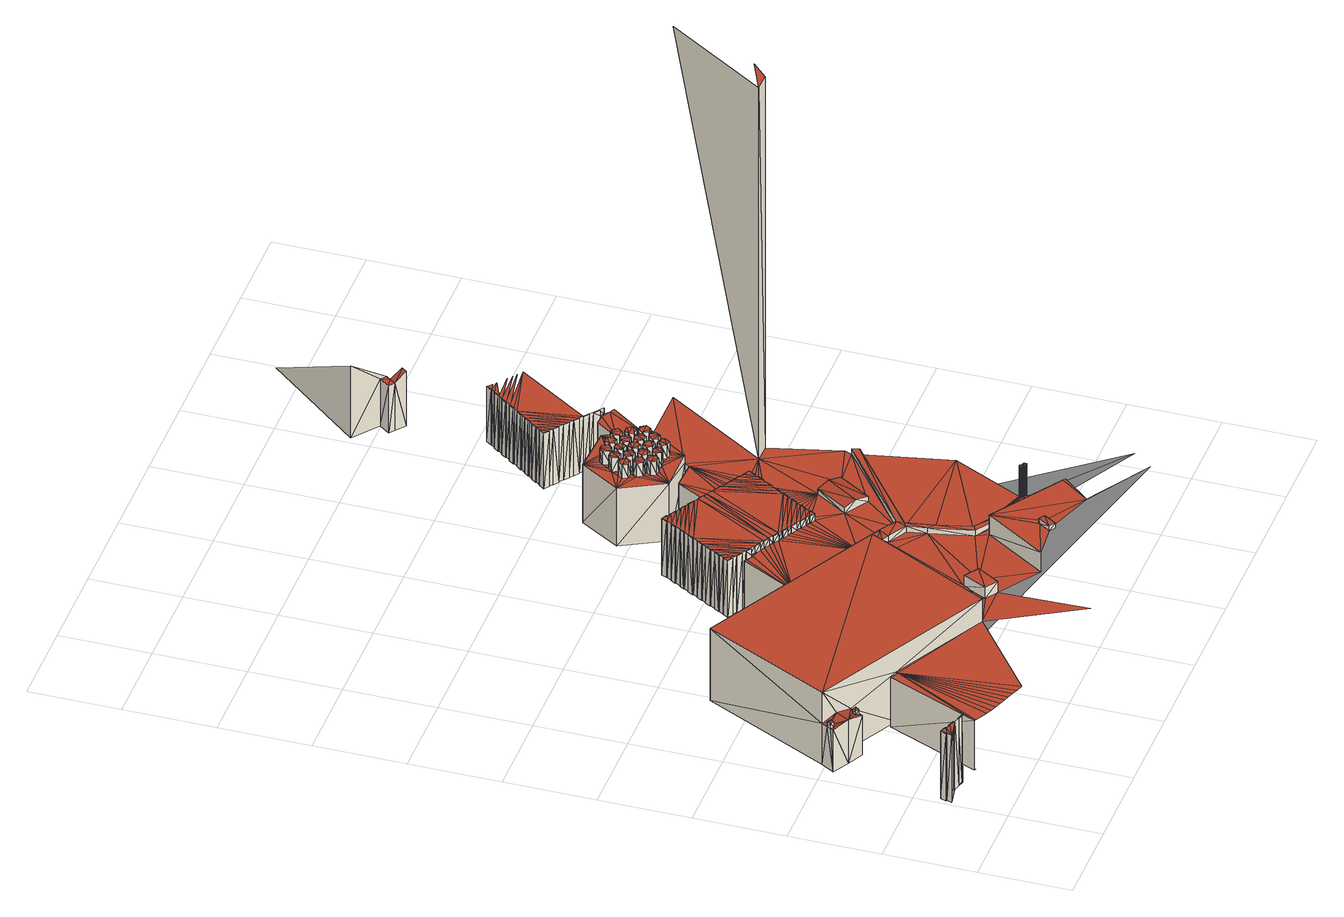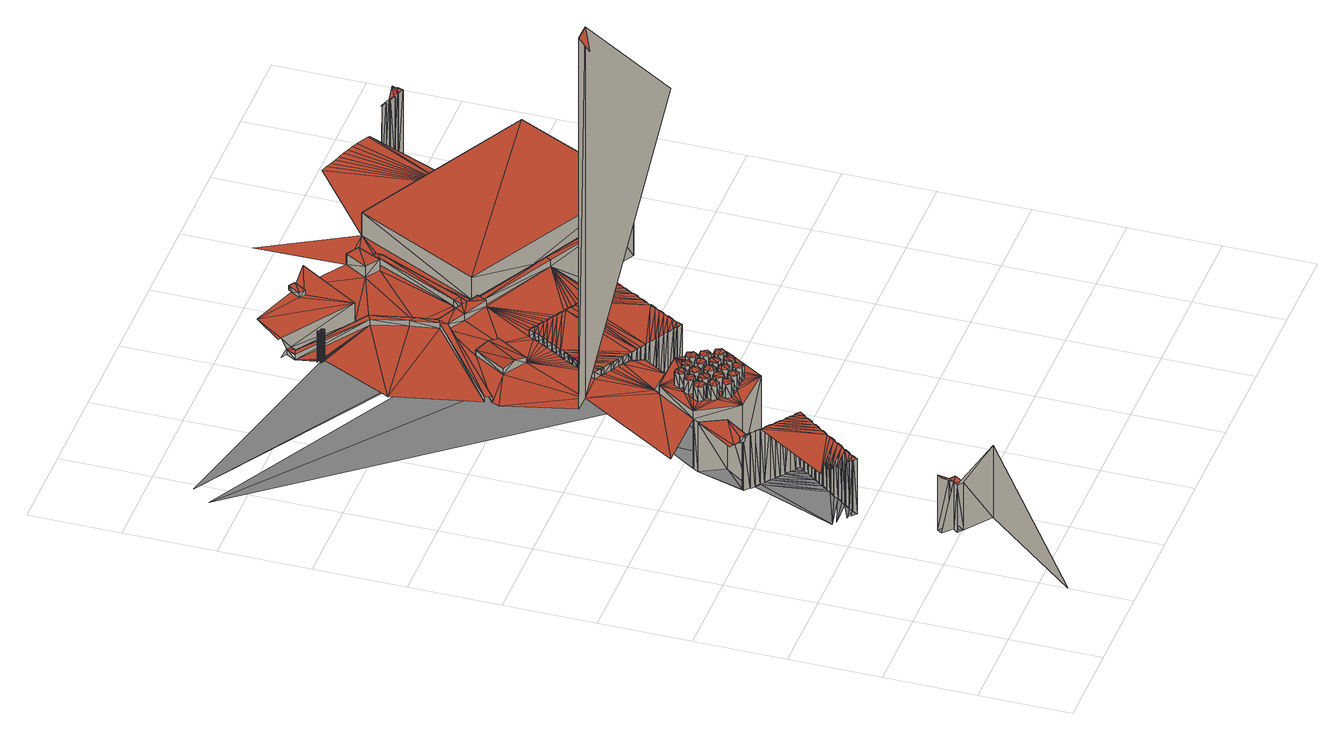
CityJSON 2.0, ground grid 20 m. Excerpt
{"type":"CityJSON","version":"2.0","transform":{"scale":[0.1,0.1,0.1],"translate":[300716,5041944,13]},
"CityObjects":{
"building1":{"type":"Building","geometry":[{"type":"MultiSurface","lod":"2","boundaries":[[[0,1,2]],[[3,0,2]],[[3,4,5]],[[3,5,0]],[[6,5,4]],[[6,0,5]],[[7,4,3]],[[8,1,0]],[[9,3,2]],[[7,6,4]],[[8,0,6]],[[9,7,3]],[[10,6,7]],[[11,1,8]],[[12,9,2]],[[10,8,6]],[[13,7,9]],[[13,10,7]],[[13,9,8]],[[13,8,10]],[[14,12,2]],[[15,1,11]],[[11,8,9]],[[12,11,9]],[[16,11,12]],[[16,17,11]],[[14,16,12]],[[15,11,17]],[[18,17,16]],[[19,15,17]],[[18,16,14]],[[18,19,17]],[[19,14,15]],[[18,14,19]],[[20,15,14]],[[21,20,14]],[[22,20,21]],[[23,22,21]],[[24,20,22]],[[25,23,21]],[[26,22,23]],[[27,23,25]],[[26,24,22]],[[27,26,23]],[[27,24,26]],[[28,29,30]],[[31,28,30]],[[32,29,28]],[[31,33,28]],[[32,28,33]],[[34,33,31]],[[35,30,29]],[[36,32,33]],[[37,33,34]],[[38,29,32]],[[37,36,33]],[[39,34,31]],[[40,31,30]],[[41,32,36]],[[37,34,39]],[[37,41,36]],[[35,29,38]],[[37,39,41]],[[40,39,31]],[[40,30,35]],[[42,38,32]],[[40,41,39]],[[43,32,41]],[[43,42,32]],[[43,41,40]],[[43,44,42]],[[45,40,35]],[[46,35,38]],[[45,47,40]],[[45,35,48]],[[49,40,47]],[[50,44,43]],[[50,43,40]],[[46,48,35]],[[50,40,49]],[[51,52,47]],[[53,47,45]],[[49,47,52]],[[54,55,56]],[[51,47,53]],[[57,49,52]],[[58,52,51]],[[59,53,45]],[[58,57,52]],[[59,51,53]],[[60,61,55]],[[62,56,63]],[[58,49,57]],[[50,45,48]],[[58,51,59]],[[58,59,49]],[[50,59,45]],[[50,49,59]],[[62,63,64]],[[50,48,46]],[[62,64,65]],[[62,65,66]],[[67,44,50]],[[68,42,44]],[[69,38,42]],[[62,66,70]],[[71,54,56]],[[62,70,72]],[[60,55,54]],[[62,71,56]],[[73,50,46]],[[62,72,74]],[[75,62,74]],[[76,62,75]],[[77,46,38]],[[78,62,76]],[[67,50,73]],[[60,54,71]],[[62,60,71]],[[68,69,42]],[[73,60,62]],[[67,73,62]],[[79,44,67]],[[77,38,69]],[[80,73,46]],[[81,62,78]],[[80,46,77]],[[81,67,62]],[[82,69,68]],[[82,77,69]],[[83,68,44]],[[84,82,68]],[[79,67,81]],[[85,77,82]],[[86,80,77]],[[87,82,84]],[[88,85,82]],[[87,88,82]],[[86,77,85]],[[89,73,80]],[[87,84,80]],[[87,80,86]],[[83,44,79]],[[90,85,88]],[[91,86,85]],[[90,88,87]],[[90,91,85]],[[92,87,86]],[[92,86,91]],[[93,90,87]],[[93,87,92]],[[94,84,68]],[[95,91,90]],[[95,92,91]],[[96,90,93]],[[96,95,90]],[[94,80,84]],[[97,93,92]],[[98,92,95]],[[99,96,93]],[[100,95,96]],[[94,89,80]],[[101,102,81]],[[103,104,81]],[[99,93,97]],[[97,92,98]],[[105,81,104]],[[102,103,81]],[[106,98,95]],[[107,96,99]],[[107,100,96]],[[100,106,95]],[[83,94,68]],[[108,79,81]],[[109,110,104]],[[105,104,110]],[[103,109,104]],[[111,110,109]],[[112,113,114]],[[111,115,110]],[[116,113,112]],[[117,112,114]],[[118,113,116]],[[115,105,110]],[[98,114,113]],[[118,116,112]],[[118,112,117]],[[98,117,114]],[[97,113,118]],[[119,120,103]],[[97,98,113]],[[121,118,117]],[[122,111,109]],[[123,117,98]],[[121,97,118]],[[124,115,111]],[[125,103,120]],[[119,103,102]],[[121,117,123]],[[123,89,94]],[[124,111,122]],[[125,109,103]],[[123,98,106]],[[121,123,94]],[[125,122,109]],[[108,81,105]],[[126,125,120]],[[127,120,119]],[[127,126,120]],[[127,119,102]],[[128,125,126]],[[127,102,128]],[[129,106,100]],[[130,99,97]],[[131,105,115]],[[127,128,126]],[[132,123,106]],[[133,121,94]],[[130,97,121]],[[134,128,102]],[[135,107,99]],[[136,115,124]],[[135,100,107]],[[137,124,122]],[[83,79,108]],[[137,122,125]],[[138,129,100]],[[139,106,129]],[[140,138,100]],[[141,140,100]],[[132,106,139]],[[83,108,94]],[[142,143,144]],[[145,144,143]],[[133,94,108]],[[146,108,105]],[[142,144,147]],[[148,147,144]],[[149,143,142]],[[150,145,143]],[[148,144,151]],[[149,152,143]],[[151,144,145]],[[152,150,143]],[[153,99,130]],[[131,146,105]],[[130,121,133]],[[154,141,100]],[[149,142,147]],[[149,147,148]],[[135,99,153]],[[151,145,150]],[[152,151,150]],[[136,131,115]],[[155,149,148]],[[155,152,149]],[[156,148,151]],[[157,125,128]],[[156,151,152]],[[155,148,158]],[[158,148,156]],[[155,159,152]],[[135,160,100]],[[158,161,162]],[[155,158,162]],[[159,156,152]],[[163,100,160]],[[136,124,137]],[[164,154,100]],[[159,165,166]],[[167,162,161]],[[159,166,156]],[[168,161,158]],[[169,155,162]],[[168,158,156]],[[169,159,155]],[[170,166,165]],[[167,161,171]],[[172,156,166]],[[173,165,159]],[[168,171,161]],[[169,162,167]],[[174,164,100]],[[170,175,166]],[[168,156,172]],[[169,173,159]],[[172,166,175]],[[173,170,165]],[[176,129,138]],[[169,167,171]],[[169,171,168]],[[176,139,129]],[[177,138,140]],[[177,176,138]],[[177,140,139]],[[177,139,176]],[[163,178,100]],[[172,175,170]],[[173,172,170]],[[179,169,168]],[[180,174,100]],[[181,128,134]],[[132,139,140]],[[169,182,173]],[[168,172,183]],[[179,168,184]],[[183,172,173]],[[185,73,89]],[[184,168,183]],[[179,182,169]],[[184,186,187]],[[179,184,187]],[[178,180,100]],[[141,132,140]],[[182,183,173]],[[188,187,186]],[[189,186,184]],[[190,179,187]],[[182,191,192]],[[182,192,183]],[[193,182,179]],[[188,186,189]],[[190,187,188]],[[184,183,194]],[[181,134,195]],[[196,192,191]],[[193,179,190]],[[189,132,141]],[[196,183,192]],[[197,191,182]],[[188,189,141]],[[189,184,194]],[[193,190,188]],[[193,198,182]],[[197,196,191]],[[193,188,199]],[[200,188,141]],[[157,137,125]],[[194,183,196]],[[198,197,182]],[[200,199,188]],[[201,193,199]],[[194,196,197]],[[198,194,197]],[[202,199,200]],[[201,199,202]],[[189,194,203]],[[153,133,204]],[[193,205,198]],[[154,200,141]],[[202,200,206]],[[201,205,193]],[[153,130,133]],[[203,194,198]],[[201,202,206]],[[207,133,108]],[[208,206,200]],[[205,203,198]],[[208,201,206]],[[207,204,133]],[[209,195,210]],[[189,203,211]],[[207,108,146]],[[205,212,213]],[[205,213,203]],[[214,153,204]],[[215,205,201]],[[208,200,154]],[[215,201,208]],[[216,213,212]],[[214,146,131]],[[211,203,213]],[[217,212,205]],[[218,208,154]],[[214,135,153]],[[215,208,218]],[[215,217,205]],[[219,160,135]],[[214,204,207]],[[220,216,212]],[[211,213,216]],[[217,220,212]],[[164,218,154]],[[219,163,160]],[[221,215,218]],[[214,207,146]],[[214,219,135]],[[222,131,136]],[[223,218,164]],[[211,216,220]],[[217,211,220]],[[221,218,223]],[[222,214,131]],[[215,224,217]],[[223,164,225]],[[226,136,137]],[[221,223,225]],[[221,224,215]],[[227,211,217]],[[181,228,128]],[[228,157,128]],[[229,225,164]],[[229,221,225]],[[209,230,195]],[[224,227,217]],[[222,136,226]],[[229,164,174]],[[224,231,232]],[[233,221,229]],[[224,232,227]],[[234,235,210]],[[233,229,174]],[[236,232,231]],[[233,174,237]],[[238,226,137]],[[239,231,224]],[[240,227,232]],[[234,210,241]],[[209,210,235]],[[242,237,174]],[[243,163,219]],[[242,233,237]],[[236,244,232]],[[230,181,195]],[[240,232,244]],[[239,236,231]],[[243,219,214]],[[242,174,180]],[[238,222,226]],[[245,233,242]],[[246,234,241]],[[240,244,236]],[[242,180,247]],[[239,240,236]],[[245,242,247]],[[243,214,222]],[[248,235,234]],[[163,249,178]],[[250,222,238]],[[251,247,180]],[[252,209,235]],[[253,240,239]],[[254,245,247]],[[251,180,178]],[[254,247,251]],[[255,253,239]],[[248,252,235]],[[248,234,246]],[[256,249,163]],[[157,238,137]],[[253,257,258]],[[243,222,250]],[[255,257,253]],[[254,251,178]],[[254,178,259]],[[243,260,163]],[[252,261,209]],[[262,258,257]],[[249,259,178]],[[263,257,255]],[[264,253,258]],[[265,256,163]],[[266,254,259]],[[262,267,258]],[[264,258,267]],[[263,262,257]],[[268,259,249]],[[269,261,252]],[[248,246,269]],[[266,259,268]],[[268,249,270]],[[266,268,270]],[[264,267,262]],[[263,264,262]],[[271,265,163]],[[248,269,252]],[[272,250,238]],[[261,230,209]],[[273,270,249]],[[274,189,211]],[[275,132,189]],[[276,266,270]],[[277,264,263]],[[273,249,256]],[[276,270,273]],[[269,230,261]],[[278,271,163]],[[279,277,263]],[[276,273,256]],[[276,256,280]],[[279,281,282]],[[279,282,277]],[[283,280,256]],[[157,284,238]],[[285,276,280]],[[286,278,163]],[[287,282,281]],[[288,243,250]],[[283,256,265]],[[272,238,284]],[[289,277,282]],[[290,281,279]],[[274,211,227]],[[285,280,283]],[[291,224,221]],[[292,293,228]],[[291,221,233]],[[285,265,294]],[[295,287,281]],[[285,283,265]],[[289,282,287]],[[290,295,281]],[[296,227,240]],[[297,239,224]],[[228,293,157]],[[298,286,163]],[[288,250,272]],[[271,294,265]],[[299,163,260]],[[289,287,295]],[[185,89,123]],[[290,289,295]],[[300,285,294]],[[288,260,243]],[[301,240,253]],[[302,255,239]],[[292,303,293]],[[293,272,157]],[[304,294,271]],[[305,269,246]],[[300,294,304]],[[306,289,290]],[[157,272,284]],[[307,303,292]],[[308,298,163]],[[309,253,264]],[[310,263,255]],[[300,304,271]],[[311,306,290]],[[300,271,312]],[[313,233,245]],[[314,272,293]],[[315,264,277]],[[316,279,263]],[[307,317,318]],[[319,312,271]],[[311,320,321]],[[311,321,306]],[[322,300,312]],[[303,314,293]],[[307,318,303]],[[288,323,260]],[[319,271,278]],[[324,277,289]],[[325,290,279]],[[322,312,319]],[[326,321,320]],[[326,306,321]],[[327,320,311]],[[313,245,254]],[[303,318,328]],[[319,278,329]],[[322,319,329]],[[305,230,269]],[[330,289,306]],[[331,311,290]],[[314,288,272]],[[327,326,320]],[[303,328,314]],[[299,308,163]],[[332,329,278]],[[332,322,329]],[[333,306,326]],[[334,327,311]],[[335,254,266]],[[332,278,286]],[[336,322,332]],[[337,326,327]],[[338,266,276]],[[330,306,333]],[[331,334,311]],[[336,332,286]],[[336,286,339]],[[340,327,334]],[[337,333,326]],[[341,276,285]],[[340,337,327]],[[299,260,323]],[[325,331,290]],[[324,289,330]],[[342,339,286]],[[343,336,339]],[[344,285,300]],[[340,334,333]],[[340,333,337]],[[342,286,298]],[[315,277,324]],[[316,325,279]],[[330,333,334]],[[343,339,342]],[[345,300,322]],[[342,298,346]],[[310,316,263]],[[309,264,315]],[[343,342,346]],[[331,330,334]],[[347,322,336]],[[301,253,309]],[[302,310,255]],[[348,189,274]],[[349,330,331]],[[350,349,331]],[[351,346,298]],[[351,343,346]],[[352,292,228]],[[353,181,230]],[[354,336,343]],[[297,302,239]],[[296,240,301]],[[355,228,181]],[[324,330,349]],[[325,350,331]],[[351,298,308]],[[356,349,350]],[[274,227,296]],[[291,297,224]],[[352,307,292]],[[357,189,348]],[[356,324,349]],[[358,350,325]],[[354,343,351]],[[358,356,350]],[[356,325,324]],[[358,325,356]],[[359,351,308]],[[347,336,354]],[[360,189,357]],[[361,291,233]],[[315,324,325]],[[345,322,347]],[[359,354,351]],[[359,308,362]],[[275,189,360]],[[363,317,307]],[[316,315,325]],[[362,364,354]],[[359,362,354]],[[344,300,345]],[[313,361,233]],[[365,315,316]],[[299,362,308]],[[366,365,316]],[[347,354,364]],[[367,364,362]],[[341,285,344]],[[368,123,132]],[[369,315,365]],[[370,366,316]],[[369,365,366]],[[347,364,371]],[[367,371,364]],[[338,276,341]],[[369,309,315]],[[370,316,310]],[[370,369,366]],[[372,347,371]],[[372,371,367]],[[373,230,305]],[[370,310,309]],[[335,266,338]],[[370,309,369]],[[374,347,372]],[[375,313,254]],[[301,309,310]],[[374,372,367]],[[335,375,254]],[[376,299,323]],[[302,301,310]],[[374,345,347]],[[374,367,377]],[[378,301,302]],[[378,379,301]],[[377,380,345]],[[374,377,345]],[[353,381,181]],[[296,301,379]],[[297,378,302]],[[344,345,380]],[[382,379,378]],[[383,380,377]],[[384,385,299]],[[355,181,381]],[[344,380,386]],[[383,386,380]],[[382,296,379]],[[387,378,297]],[[352,228,355]],[[387,382,378]],[[373,353,230]],[[388,344,386]],[[388,386,383]],[[382,297,296]],[[387,297,382]],[[389,367,362]],[[274,296,297]],[[341,344,388]],[[390,388,383]],[[389,362,299]],[[291,274,297]],[[391,307,352]],[[390,341,388]],[[390,383,392]],[[376,384,299]],[[393,274,291]],[[394,393,291]],[[389,377,367]],[[395,396,317]],[[397,395,317]],[[398,317,396]],[[399,317,398]],[[400,299,385]],[[392,401,341]],[[363,397,317]],[[402,317,399]],[[390,392,341]],[[403,317,402]],[[348,274,393]],[[361,394,291]],[[391,363,307]],[[404,393,394]],[[405,318,317]],[[338,341,401]],[[406,401,392]],[[389,383,377]],[[404,348,393]],[[407,394,361]],[[407,404,394]],[[405,328,318]],[[338,401,406]],[[400,385,384]],[[408,406,392]],[[407,361,348]],[[407,348,404]],[[409,338,406]],[[409,406,408]],[[357,348,361]],[[389,392,383]],[[410,384,376]],[[335,338,409]],[[411,314,328]],[[313,357,361]],[[412,409,408]],[[413,288,314]],[[414,373,305]],[[415,323,288]],[[416,357,313]],[[417,416,313]],[[412,335,409]],[[412,408,418]],[[389,408,392]],[[360,357,416]],[[375,417,313]],[[418,419,335]],[[412,418,335]],[[420,416,417]],[[400,389,299]],[[352,381,353]],[[421,335,419]],[[420,360,416]],[[422,417,375]],[[423,419,418]],[[422,420,417]],[[424,352,353]],[[389,418,408]],[[352,355,381]],[[421,419,425]],[[373,424,353]],[[423,425,419]],[[335,426,375]],[[427,360,375]],[[422,375,360]],[[427,275,360]],[[422,360,420]],[[428,384,410]],[[421,426,335]],[[429,430,424]],[[431,275,427]],[[426,427,375]],[[432,421,425]],[[433,434,435]],[[432,425,423]],[[433,431,427]],[[433,435,431]],[[436,433,427]],[[426,437,427]],[[389,423,418]],[[363,424,430]],[[436,427,437]],[[438,421,432]],[[391,352,424]],[[439,432,423]],[[436,437,426]],[[440,436,426]],[[441,442,443]],[[421,444,426]],[[428,400,384]],[[439,438,432]],[[439,423,445]],[[438,444,421]],[[446,433,436]],[[447,440,426]],[[446,436,440]],[[389,445,423]],[[445,448,438]],[[439,445,438]],[[449,396,395]],[[450,449,395]],[[449,451,396]],[[450,395,397]],[[398,396,451]],[[452,449,450]],[[452,450,397]],[[447,426,444]],[[453,398,451]],[[452,397,454]],[[455,453,451]],[[455,398,453]],[[456,449,452]],[[457,451,449]],[[447,446,440]],[[455,399,398]],[[456,452,454]],[[441,443,458]],[[459,455,451]],[[456,454,460]],[[363,454,397]],[[457,449,456]],[[461,410,376]],[[462,438,448]],[[459,399,455]],[[459,402,399]],[[463,459,451]],[[457,456,460]],[[464,448,445]],[[457,460,465]],[[466,460,454]],[[467,444,438]],[[463,402,459]],[[468,463,451]],[[446,444,469]],[[470,451,457]],[[405,317,403]],[[471,457,465]],[[447,444,446]],[[463,403,402]],[[472,465,460]],[[363,466,454]],[[471,465,473]],[[470,468,451]],[[474,435,434]],[[389,464,445]],[[475,473,465]],[[476,403,463]],[[467,438,462]],[[470,457,471]],[[477,471,473]],[[478,376,323]],[[466,472,460]],[[472,475,465]],[[468,476,463]],[[464,462,448]],[[477,473,479]],[[480,479,473]],[[475,480,473]],[[481,469,444]],[[474,431,435]],[[482,434,433]],[[470,471,477]],[[483,484,475]],[[481,446,469]],[[472,483,475]],[[485,476,468]],[[470,477,479]],[[475,484,480]],[[486,483,472]],[[487,479,480]],[[488,484,483]],[[488,480,484]],[[489,483,486]],[[363,490,466]],[[487,491,479]],[[492,485,468]],[[466,486,472]],[[470,479,491]],[[488,487,480]],[[493,492,468]],[[489,486,466]],[[494,488,483]],[[495,468,470]],[[494,487,488]],[[496,483,489]],[[497,485,492]],[[498,491,487]],[[495,493,468]],[[499,470,491]],[[467,500,444]],[[363,501,490]],[[493,497,492]],[[494,498,487]],[[490,489,466]],[[498,502,491]],[[499,491,502]],[[503,470,499]],[[503,495,470]],[[496,489,490]],[[504,497,493]],[[505,483,496]],[[503,499,502]],[[495,504,493]],[[506,442,441]],[[503,502,507]],[[508,494,483]],[[509,498,494]],[[503,504,495]],[[510,502,498]],[[503,507,504]],[[464,467,462]],[[500,481,444]],[[510,507,502]],[[509,510,498]],[[505,496,490]],[[511,467,464]],[[512,504,507]],[[505,490,501]],[[508,509,494]],[[513,497,504]],[[512,507,510]],[[514,446,481]],[[515,508,483]],[[508,510,509]],[[516,483,505]],[[517,505,501]],[[508,512,510]],[[513,504,512]],[[516,515,483]],[[518,505,517]],[[428,389,400]],[[389,519,464]],[[520,497,513]],[[482,433,446]],[[513,512,508]],[[516,505,518]],[[521,518,517]],[[522,523,442]],[[515,513,508]],[[514,481,500]],[[524,518,521]],[[516,518,524]],[[525,514,500]],[[526,467,511]],[[527,513,515]],[[519,511,464]],[[527,520,513]],[[528,527,515]],[[467,529,500]],[[530,515,516]],[[531,520,527]],[[506,522,442]],[[530,528,515]],[[528,531,527]],[[532,442,523]],[[533,443,442]],[[529,525,500]],[[526,534,467]],[[534,529,467]],[[535,514,525]],[[526,511,519]],[[536,428,410]],[[389,537,519]],[[538,525,529]],[[538,535,525]],[[519,539,534]],[[526,519,534]],[[482,474,434]],[[535,529,540]],[[541,534,539]],[[538,529,535]],[[542,442,532]],[[534,543,529]],[[537,539,519]],[[544,540,529]],[[545,506,441]],[[522,546,523]],[[547,535,540]],[[536,410,461]],[[548,546,522]],[[549,543,534]],[[549,534,541]],[[543,544,529]],[[550,545,441]],[[547,540,544]],[[537,541,539]],[[461,389,428]],[[551,275,431]],[[552,523,546]],[[553,550,441]],[[547,544,543]],[[554,547,543]],[[555,549,541]],[[555,541,537]],[[556,546,548]],[[552,532,523]],[[557,548,522]],[[545,558,506]],[[557,522,506]],[[559,558,545]],[[560,553,441]],[[549,561,543]],[[562,554,543]],[[563,506,558]],[[564,547,554]],[[565,549,555]],[[565,555,537]],[[566,558,559]],[[556,548,557]],[[567,552,546]],[[568,442,542]],[[368,132,275]],[[563,557,506]],[[566,563,558]],[[553,569,550]],[[570,559,545]],[[571,561,549]],[[565,571,549]],[[567,546,556]],[[562,543,561]],[[572,569,553]],[[573,532,552]],[[565,537,574]],[[562,564,554]],[[575,545,550]],[[576,566,559]],[[577,446,514]],[[578,550,569]],[[536,461,428]],[[576,559,570]],[[575,570,545]],[[565,579,571]],[[565,574,579]],[[580,569,572]],[[573,581,532]],[[564,561,582]],[[583,556,557]],[[562,561,564]],[[578,575,550]],[[560,572,553]],[[581,542,532]],[[567,573,552]],[[584,441,458]],[[551,431,474]],[[585,560,441]],[[571,586,561]],[[587,571,579]],[[588,582,561]],[[589,563,566]],[[568,533,442]],[[590,564,582]],[[591,579,574]],[[592,557,563]],[[577,514,535]],[[567,556,583]],[[593,566,576]],[[586,588,561]],[[587,586,571]],[[590,582,588]],[[580,572,560]],[[587,579,594]],[[567,581,573]],[[591,594,579]],[[595,578,569]],[[577,482,446]],[[596,576,570]],[[596,570,575]],[[589,597,563]],[[592,583,557]],[[567,583,581]],[[598,542,581]],[[590,588,586]],[[593,589,566]],[[599,590,586]],[[583,598,581]],[[600,601,542]],[[595,569,580]],[[592,563,597]],[[600,542,598]],[[602,575,578]],[[603,587,594]],[[577,535,547]],[[593,576,596]],[[603,594,591]],[[604,598,583]],[[605,542,601]],[[605,601,600]],[[606,596,575]],[[593,597,589]],[[607,599,586]],[[592,604,583]],[[593,596,597]],[[607,586,587]],[[607,590,599]],[[595,580,560]],[[607,587,603]],[[602,606,575]],[[592,608,604]],[[607,603,591]],[[595,602,578]],[[609,600,598]],[[610,597,596]],[[611,537,389]],[[605,612,542]],[[613,608,592]],[[614,598,604]],[[405,411,328]],[[577,547,564]],[[615,604,608]],[[595,560,616]],[[606,610,596]],[[607,617,590]],[[615,608,613]],[[607,591,617]],[[551,474,482]],[[618,458,443]],[[619,592,597]],[[620,600,609]],[[621,616,560]],[[614,609,598]],[[478,461,376]],[[595,606,602]],[[595,616,606]],[[619,597,610]],[[612,568,542]],[[622,610,606]],[[623,613,592]],[[615,614,604]],[[622,624,610]],[[625,605,600]],[[616,622,606]],[[611,389,461]],[[626,624,622]],[[413,314,411]],[[625,600,620]],[[585,621,560]],[[413,415,288]],[[415,478,323]],[[627,610,624]],[[628,612,605]],[[577,564,590]],[[629,585,441]],[[623,592,619]],[[630,615,613]],[[631,622,616]],[[632,619,610]],[[633,626,622]],[[634,620,609]],[[627,632,610]],[[631,616,621]],[[630,613,623]],[[625,628,605]],[[585,635,621]],[[611,574,537]],[[636,609,614]],[[637,568,612]],[[630,614,615]],[[638,612,628]],[[639,624,626]],[[638,637,612]],[[640,621,635]],[[641,635,585]],[[642,625,620]],[[642,620,634]],[[617,577,590]],[[643,626,633]],[[631,633,622]],[[641,640,635]],[[636,634,609]],[[639,627,624]],[[640,631,621]],[[642,628,625]],[[644,623,619]],[[630,636,614]],[[642,634,628]],[[644,619,632]],[[638,645,637]],[[639,626,643]],[[646,645,638]],[[647,632,627]],[[648,628,634]],[[649,641,585]],[[648,638,628]],[[650,630,623]],[[611,591,574]],[[651,637,645]],[[650,623,644]],[[652,568,637]],[[651,645,646]],[[653,634,636]],[[653,648,634]],[[639,643,633]],[[654,640,641]],[[650,636,630]],[[629,441,584]],[[584,458,655]],[[656,644,632]],[[657,647,627]],[[658,641,649]],[[650,644,636]],[[639,657,627]],[[659,633,631]],[[654,631,640]],[[660,646,638]],[[577,551,482]],[[653,661,648]],[[662,632,647]],[[651,652,637]],[[663,661,653]],[[618,443,533]],[[662,656,632]],[[664,638,648]],[[658,654,641]],[[639,633,665]],[[611,617,591]],[[666,648,661]],[[660,651,646]],[[659,665,633]],[[666,661,663]],[[665,647,657]],[[660,638,664]],[[639,665,657]],[[654,659,631]],[[667,636,644]],[[668,568,652]],[[667,653,636]],[[669,664,648]],[[662,670,656]],[[666,669,648]],[[671,647,665]],[[672,663,653]],[[673,670,662]],[[674,658,649]],[[671,662,647]],[[667,644,656]],[[675,654,658]],[[676,652,651]],[[677,656,670]],[[678,665,659]],[[675,658,674]],[[629,649,585]],[[678,671,665]],[[675,659,654]],[[679,651,660]],[[667,672,653]],[[680,670,673]],[[681,666,663]],[[682,663,672]],[[683,674,649]],[[675,674,659]],[[684,673,662]],[[674,678,659]],[[678,685,671]],[[686,660,664]],[[677,667,656]],[[686,664,669]],[[676,668,652]],[[687,685,678]],[[688,662,671]],[[679,676,651]],[[681,669,666]],[[689,663,682]],[[690,683,649]],[[691,671,685]],[[692,568,668]],[[691,685,687]],[[679,660,686]],[[680,673,684]],[[689,681,663]],[[688,684,662]],[[693,677,670]],[[694,686,669]],[[679,668,676]],[[681,694,669]],[[691,688,671]],[[695,678,674]],[[696,687,678]],[[679,686,668]],[[690,697,683]],[[698,682,672]],[[695,674,683]],[[699,670,680]],[[611,577,617]],[[693,667,677]],[[629,690,649]],[[700,672,667]],[[701,697,690]],[[702,683,697]],[[699,693,670]],[[694,703,686]],[[689,682,698]],[[618,655,458]],[[696,678,704]],[[695,704,678]],[[689,694,681]],[[692,668,686]],[[705,698,672]],[[689,698,694]],[[693,700,667]],[[702,695,683]],[[706,703,694]],[[707,680,684]],[[708,691,687]],[[698,706,694]],[[700,705,672]],[[709,568,692]],[[706,710,703]],[[711,701,690]],[[712,684,688]],[[713,688,691]],[[692,686,703]],[[714,710,706]],[[655,551,577]],[[708,687,696]],[[715,697,701]],[[716,703,710]],[[699,680,707]],[[715,702,697]],[[717,701,711]],[[718,707,684]],[[699,700,693]],[[629,711,690]],[[713,712,688]],[[712,718,684]],[[719,705,700]],[[720,710,714]],[[584,655,577]],[[699,707,700]],[[721,706,698]],[[722,696,704]],[[719,723,705]],[[716,692,703]],[[618,533,568]],[[707,719,700]],[[724,714,706]],[[708,713,691]],[[721,698,705]],[[725,723,719]],[[726,704,695]],[[715,695,702]],[[727,701,717]],[[728,705,723]],[[728,723,725]],[[708,696,722]],[[726,722,704]],[[721,724,706]],[[708,712,713]],[[729,716,710]],[[720,714,724]],[[727,715,701]],[[728,721,705]],[[730,718,712]],[[715,731,695]],[[732,719,707]],[[731,726,695]],[[733,717,711]],[[708,722,712]],[[730,734,718]],[[611,584,577]],[[722,730,712]],[[629,733,711]],[[735,611,461]],[[732,707,718]],[[729,710,720]],[[736,725,719]],[[737,734,730]],[[729,692,716]],[[738,718,734]],[[737,738,734]],[[736,728,725]],[[727,717,733]],[[739,719,732]],[[738,732,718]],[[727,731,715]],[[740,726,731]],[[740,741,726]],[[742,730,722]],[[736,719,739]],[[733,740,731]],[[743,741,740]],[[727,733,731]],[[742,722,726]],[[729,709,692]],[[744,737,730]],[[745,720,724]],[[746,721,728]],[[746,724,721]],[[735,461,478]],[[747,726,741]],[[748,733,629]],[[749,729,720]],[[736,750,728]],[[742,744,730]],[[747,742,726]],[[751,737,744]],[[749,720,745]],[[752,741,743]],[[753,738,737]],[[746,745,724]],[[750,746,728]],[[748,743,740]],[[748,740,733]],[[749,709,729]],[[754,568,709]],[[755,732,738]],[[752,747,741]],[[753,737,751]],[[749,745,709]],[[755,739,732]],[[756,736,739]],[[757,709,745]],[[758,750,736]],[[746,757,745]],[[752,743,748]],[[758,736,756]],[[753,755,738]],[[758,746,750]],[[759,742,747]],[[760,751,744]],[[761,757,746]],[[762,744,742]],[[763,756,739]],[[761,764,757]],[[758,756,746]],[[756,761,746]],[[755,763,739]],[[765,709,757]],[[766,764,761]],[[752,759,747]],[[767,753,751]],[[768,757,764]],[[767,751,760]],[[762,760,744]],[[768,764,766]],[[759,762,742]],[[767,755,753]],[[769,752,748]],[[770,763,755]],[[767,760,755]],[[760,770,755]],[[770,771,763]],[[772,761,756]],[[768,765,757]],[[773,766,761]],[[774,771,770]],[[769,759,752]],[[772,756,763]],[[762,775,760]],[[769,748,776]],[[777,763,771]],[[778,768,766]],[[776,762,759]],[[779,629,584]],[[780,775,762]],[[769,776,759]],[[772,773,761]],[[778,766,773]],[[776,780,762]],[[780,781,775]],[[782,770,760]],[[754,618,568]],[[783,781,780]],[[777,772,763]],[[784,774,770]],[[785,786,611]],[[782,760,775]],[[787,765,768]],[[788,775,781]],[[789,771,774]],[[790,768,778]],[[791,777,771]],[[782,784,770]],[[792,781,783]],[[754,709,765]],[[793,774,784]],[[794,780,776]],[[788,782,775]],[[792,783,780]],[[795,748,629]],[[787,796,765]],[[790,778,773]],[[790,787,768]],[[791,772,777]],[[797,773,772]],[[789,774,793]],[[790,773,798]],[[789,791,771]],[[792,780,794]],[[790,796,787]],[[799,788,781]],[[797,798,773]],[[790,798,796]],[[735,785,611]],[[791,797,772]],[[799,781,792]],[[800,793,784]],[[801,782,788]],[[802,784,782]],[[803,786,785]],[[754,765,796]],[[789,793,800]],[[795,776,748]],[[802,800,784]],[[801,802,782]],[[789,797,791]],[[804,792,794]],[[799,801,788]],[[789,800,797]],[[754,796,798]],[[805,655,618]],[[799,792,804]],[[754,798,797]],[[799,802,801]],[[799,804,802]],[[795,794,776]],[[795,629,779]],[[806,786,803]],[[795,797,800]],[[795,804,794]],[[795,800,802]],[[795,802,804]],[[795,754,797]],[[779,618,754]],[[795,779,754]],[[779,805,618]],[[807,808,809]],[[810,809,808]],[[811,584,611]],[[807,809,812]],[[813,812,809]],[[814,808,807]],[[814,815,808]],[[813,809,816]],[[814,807,812]],[[817,810,808]],[[814,812,813]],[[816,809,810]],[[815,817,808]],[[818,611,786]],[[819,814,813]],[[820,805,779]],[[816,810,817]],[[821,813,816]],[[819,815,814]],[[815,816,817]],[[822,823,824]],[[819,813,821]],[[821,825,826]],[[819,821,826]],[[822,820,779]],[[822,824,820]],[[827,816,815]],[[828,826,825]],[[821,816,827]],[[819,829,815]],[[830,819,826]],[[828,825,821]],[[829,827,815]],[[830,826,828]],[[831,821,827]],[[832,829,819]],[[831,828,821]],[[832,819,830]],[[829,833,834]],[[829,834,827]],[[832,830,828]],[[832,828,831]],[[835,834,833]],[[836,833,829]],[[835,827,834]],[[837,824,823]],[[838,832,831]],[[811,779,584]],[[831,827,839]],[[832,840,829]],[[836,835,833]],[[838,831,841]],[[839,827,835]],[[840,836,829]],[[838,840,832]],[[838,842,843]],[[838,841,842]],[[844,843,842]],[[839,835,836]],[[841,831,845]],[[840,839,836]],[[846,842,841]],[[847,838,843]],[[845,831,839]],[[844,842,848]],[[846,848,842]],[[847,843,844]],[[849,820,824]],[[838,850,840]],[[845,839,840]],[[846,841,845]],[[847,850,838]],[[847,844,848]],[[847,848,846]],[[850,845,840]],[[851,847,846]],[[852,823,822]],[[850,853,854]],[[850,854,845]],[[855,837,823]],[[851,846,856]],[[856,857,858]],[[851,856,858]],[[846,845,859]],[[847,860,850]],[[861,854,853]],[[861,845,854]],[[862,853,850]],[[856,846,859]],[[851,860,847]],[[863,858,857]],[[863,857,856]],[[864,851,858]],[[849,824,837]],[[865,855,823]],[[862,861,853]],[[864,858,863]],[[859,845,861]],[[860,862,850]],[[866,863,856]],[[867,851,864]],[[867,864,863]],[[859,861,862]],[[867,863,866]],[[860,859,862]],[[867,868,851]],[[866,856,869]],[[851,868,860]],[[856,859,869]],[[870,867,866]],[[869,859,860]],[[870,866,871]],[[871,872,873]],[[874,820,849]],[[870,871,873]],[[868,869,860]],[[875,873,872]],[[852,865,823]],[[876,872,871]],[[875,870,873]],[[868,877,878]],[[871,866,879]],[[870,880,867]],[[868,878,869]],[[875,872,876]],[[866,869,879]],[[867,880,868]],[[881,876,871]],[[882,870,875]],[[849,837,855]],[[883,878,877]],[[883,869,878]],[[884,877,868]],[[882,875,876]],[[882,876,881]],[[884,883,877]],[[885,882,881]],[[879,869,883]],[[880,884,868]],[[865,849,855]],[[885,881,886]],[[887,852,822]],[[871,879,888]],[[886,889,890]],[[885,886,890]],[[880,883,884]],[[880,879,883]],[[891,890,889]],[[892,885,890]],[[888,879,880]],[[893,890,891]],[[891,889,874]],[[892,890,893]],[[874,849,865]],[[891,874,865]],[[894,888,880]],[[892,893,891]],[[892,891,895]],[[896,891,865]],[[894,897,898]],[[894,898,888]],[[899,895,891]],[[899,892,895]],[[899,891,896]],[[900,892,899]],[[901,898,897]],[[852,896,865]],[[902,888,898]],[[903,897,894]],[[899,896,904]],[[905,901,897]],[[902,898,901]],[[903,905,897]],[[902,901,905]],[[903,902,905]],[[906,902,903]],[[907,906,903]],[[907,908,909]],[[907,909,906]],[[910,881,871]],[[911,909,908]],[[911,906,909]],[[912,908,907]],[[912,911,908]],[[913,906,911]],[[914,912,907]],[[910,871,888]],[[915,880,870]],[[913,911,912]],[[914,913,912]],[[916,913,914]],[[915,894,880]],[[917,916,914]],[[910,888,902]],[[917,918,919]],[[917,919,916]],[[920,919,918]],[[915,903,894]],[[921,916,919]],[[922,918,917]],[[910,902,906]],[[923,920,918]],[[921,919,920]],[[922,923,918]],[[924,907,903]],[[925,906,913]],[[921,920,923]],[[922,921,923]],[[926,914,907]],[[927,921,922]],[[925,913,916]],[[928,917,914]],[[927,929,921]],[[930,922,917]],[[931,916,921]],[[929,932,933]],[[927,932,929]],[[934,933,932]],[[934,929,933]],[[935,932,927]],[[931,921,929]],[[930,927,922]],[[935,934,932]],[[936,935,927]],[[937,929,934]],[[938,939,940]],[[941,942,943]],[[941,943,944]],[[945,943,942]],[[938,940,945]],[[946,942,941]],[[947,944,943]],[[948,939,938]],[[949,941,944]],[[947,943,945]],[[946,938,942]],[[938,945,942]],[[950,941,949]],[[951,944,947]],[[952,946,941]],[[951,949,944]],[[952,941,950]],[[948,946,947]],[[953,947,945]],[[948,938,946]],[[951,947,946]],[[948,947,953]],[[954,940,939]]],"semantics":{"surfaces":[{"type":"WallSurface"},{"type":"GroundSurface"},{"type":"RoofSurface"}],"values":[0,0,0,0,0,1,2,1,2,0,1,2,0,1,2,1,2,0,0,0,2,1,0,0,0,0,2,1,0,1,2,0,0,0,0,0,0,0,1,2,0,2,1,0,0,0,2,0,0,0,0,0,0,2,0,2,0,2,0,0,0,1,0,2,0,0,2,2,2,2,0,0,1,2,0,2,0,2,1,2,0,2,0,0,0,0,2,2,2,0,1,2,0,0,0,0,2,2,2,0,2,2,0,0,0,2,0,2,1,2,0,2,2,2,1,2,0,0,0,0,0,0,0,1,1,2,1,2,0,0,2,0,0,0,1,2,0,2,1,1,0,0,2,0,1,2,0,0,1,2,0,0,0,1,2,0,0,0,1,2,0,0,2,2,0,0,2,2,1,2,0,0,0,0,0,0,2,0,0,2,0,1,2,0,0,0,0,1,2,0,0,0,0,1,2,2,0,0,0,0,0,2,1,0,2,2,0,2,2,0,0,0,0,0,0,0,1,2,2,2,2,2,0,0,0,2,0,1,2,2,1,0,0,0,2,2,0,1,2,0,1,2,1,2,0,0,2,2,0,0,2,0,0,2,0,2,1,2,0,0,1,2,0,0,0,0,2,0,2,0,0,0,1,2,1,2,0,0,1,2,1,2,2,0,1,2,1,2,0,0,0,1,2,0,0,0,2,0,0,0,2,2,0,2,1,0,0,1,1,2,0,0,2,0,0,0,1,2,0,0,2,0,0,1,0,0,2,0,1,2,0,1,0,2,0,0,2,2,1,2,2,0,0,0,2,0,1,0,2,2,0,2,0,0,0,2,0,0,2,0,2,1,2,0,0,2,2,0,2,0,0,1,2,0,2,0,2,0,0,0,1,2,2,0,0,0,2,2,2,0,0,0,2,2,0,0,0,2,0,2,2,0,2,2,0,0,0,0,2,0,0,0,0,0,2,2,1,0,0,2,0,0,0,0,1,2,2,2,0,0,0,0,0,0,0,2,2,2,0,0,0,0,2,0,2,0,2,0,2,2,0,2,0,0,0,0,0,0,2,2,1,2,0,0,1,2,2,0,0,0,0,0,0,0,2,0,0,2,0,1,1,2,0,0,2,2,2,0,0,0,0,0,2,2,0,2,0,2,2,0,1,2,1,0,2,0,2,0,0,0,1,2,1,2,0,2,2,0,2,0,1,0,2,0,1,2,2,0,0,2,2,0,0,2,2,1,2,0,0,0,2,2,1,2,0,2,0,0,0,2,0,0,2,1,2,0,0,1,2,2,0,0,0,2,1,2,2,0,0,2,0,2,1,2,2,0,2,0,2,1,2,0,0,2,1,2,0,2,2,1,2,0,2,0,0,2,1,2,0,0,2,0,2,1,0,0,2,1,2,1,0,0,0,2,0,0,2,2,1,2,1,2,0,0,1,2,2,1,1,2,2,0,0,0,0,2,1,2,0,2,2,0,1,0,0,0,0,2,2,0,2,0,0,2,2,1,1,2,0,0,2,2,1,2,0,0,0,2,0,2,0,2,2,0,0,2,2,0,2,0,0,0,0,0,0,1,2,0,0,2,0,2,0,2,1,2,0,0,0,0,0,0,0,2,0,2,0,2,0,2,2,0,0,0,0,2,2,2,2,2,0,0,2,2,0,2,1,2,0,0,2,0,2,2,1,2,0,2,0,2,2,0,0,0,0,0,2,0,2,0,0,0,2,2,0,0,0,2,0,2,1,2,0,0,0,0,0,0,1,2,2,0,2,2,0,0,0,2,2,0,0,0,0,2,2,0,0,0,0,0,0,0,0,2,0,2,0,2,2,2,0,0,0,0,2,2,2,0,2,2,2,0,2,0,0,0,0,0,0,0,2,0,2,0,0,2,0,2,2,0,0,0,0,2,0,2,2,0,0,0,0,2,0,2,0,2,2,0,2,0,2,2,0,0,0,2,2,0,2,0,2,2,0,0,2,0,2,2,2,0,2,0,2,2,0,1,2,2,0,2,0,0,0,0,0,2,2,0,2,2,2,0,0,0,0,2,0,2,2,0,2,0,2,2,0,2,2,0,0,0,2,0,2,2,0,0,2,0,0,2,0,2,0,0,2,0,0,0,2,0,0,0,2,0,2,2,2,2,2,0,2,0,0,2,2,0,0,2,2,2,0,2,0,2,0,0,0,2,0,2,0,0,0,2,2,2,0,2,2,0,2,0,2,2,2,0,0,2,2,2,0,0,0,0,0,0,0,2,2,2,0,2,0,2,0,0,2,0,0,2,2,2,0,1,0,2,0,0,0,0,2,0,0,0,2,0,2,2,2,0,0,2,0,2,0,2,2,1,2,0,0,0,2,2,2,2,0,0,0,0,2,2,2,0,0,0,2,0,0,2,0,0,0,0,0,0,2,2,0,1,2,2,0,0,0,0,2,2,2,2,0,2,0,2,2,0,0,0,2,2,2,0,2,0,2,0,2,0,2,0,2,0,2,2,0,0,0,2,0,0,2,0,2,2,0,2,2,0,2,0,0,2,0,0,0,2,0,2,2,0,0,2,2,2,0,0,2,0,2,0,0,1,2,0,2,2,2,0,0,2,2,2,0,0,0,2,2,2,0,0,2,2,2,0,0,0,2,2,0,2,2,2,0,0,0,2,2,0,0,2,2,2,0,2,2,2,0,0,2,0,2,0,2,2,2,2,0,0,0,0,0,2,0,2,0,0,2,0,2,2,2,0,0,2,2,2,2,0,2,0,0,0,2,0,0,0,2,2,0,0,0,0,2,0,0,1,2,2,2,0,2,0,2,2,2,0,0,0,0,2,2,2,2,0,0,2,0,0,0,2,2,2,0,0,2,0,2,2,0,2,2,2,2,0,2,0,0,2,0,0,0,2,0,0,2,2,0,2,2,0,2,2,0,0,2,2,2,2,0,0,0,2,0,0,0,0,2,2,2,0,2,2,0,0,2,2,0,1,0,2,0,2,2,0,0,0,2,0,2,2,2,2,0,0,2,0,2,0,0,2,2,0,0,2,0,2,0,2,0,2,2,2,0,0,2,0,0,0,0,2,0,2,2,0,2,0,2,0,2,0,2,2,0,2,0,2,0,2,0,2,2,0,0,0,2,2,2,2,2,2,0,0,0,0,2,2,0,2,0,0,2,0,2,0,2,0,0,2,0,0,0,0,2,2,0,2,2,2,2,0,0,0,2,2,2,0,0,2,0,2,0,2,2,0,2,0,2,2,2,0,0,0,0,0,0,2,2,2,0,0,2,2,2,0,2,2,0,0,2,2,0,0,0,2,0,2,0,2,0,0,0,2,2,2,0,0,2,0,0,2,0,2,0,2,0,2,0,0,0,0,0,2,0,0,2,2,2,2,2,2,0,2,0,0,2,0,0,2,0,2,2,0,2,0,0,2,2,0,2,0,2,0,0,2,0,2,0,2,2,0,0,0,2,0,2,1,0,2,0,0,2,0,2,2,2,2,2,2,0,0,0,0,0,2,0,1,2,2,1,0,0,0,1,2,0,0,0,0,1,2,0,0,0,0,0,0,0,0,0,1,2,2,1,0,0,1,2,1,2,0,0,0,0,0,2,1,0,0,2,1,2,0,0,1,2,2,0,0,0,0,1,0,1,2,1,0,1,2,1,2,0,1,2,0,0,0,0,2,0,0,0,0,0,0,1,2,0,1,2,1,2,0,1,2,1,2,0,0,1,2,1,2,0,0,0,0,2,1,2,1,0,0,0,0,1,0,0,0,2,1,2,0,1,2,0,0,1,2,1,2,0,0,1,2,0,0,0,0,1,2,0,0,2,1,0,0,0,0,0,2,0,0,0,2,0,0,0,0,0,2,0,0,2,0,2,0,0,2,1,2,0,0,1,2,0,0,0,0,0,0,1,0,1,2,0,1,2,1,2,0,0,0,2,0,1,0,0,0,2,1,2,1,0,1,2,2,1,0,0,2,0,1,2,0,2,1,0,0,0,1,2,1,2,0,2,1,0,0,0,0,0,2,1,0,0,1,2,0,0,1,2,1,2,0,1,2,0,0,0]}}]}
},
"vertices":[
[14,133,6],[10,122,6],[10,122,173],[14,133,173],[12,134,173],[12,134,6],[17,147,6],[17,147,173],[30,140,6],[30,140,173],[31,142,6],[42,136,6],[42,136,173],[31,142,173],[55,130,173],[55,130,6],[42,138,173],[42,138,6],[56,133,173],[56,133,6],[68,126,6],[68,126,173],[68,128,6],[68,128,173],[81,122,6],[81,122,173],[82,124,6],[82,124,173],[41,386,108],[37,380,6],[37,380,108],[48,382,109],[46,395,108],[41,386,121],[48,382,121],[73,360,6],[46,395,121],[53,391,121],[54,408,6],[51,388,109],[73,360,114],[53,391,109],[54,408,108],[89,390,114],[54,408,185],[109,342,104],[124,371,6],[104,354,106],[109,342,6],[109,362,106],[124,371,104],[111,350,116],[104,354,116],[111,350,104],[217,317,6],[129,113,6],[129,113,129],[109,362,116],[116,358,116],[116,358,104],[235,307,6],[132,111,6],[235,307,129],[132,111,129],[160,96,129],[172,91,129],[186,86,129],[238,312,129],[192,688,185],[192,688,6],[199,81,129],[217,317,129],[214,76,129],[238,312,6],[226,72,129],[240,67,129],[253,62,129],[257,654,6],[268,57,129],[453,200,185],[270,647,6],[453,200,129],[257,654,132],[595,477,185],[270,647,132],[270,680,6],[277,661,6],[277,661,132],[270,680,132],[440,558,6],[284,673,132],[284,673,6],[301,649,6],[301,649,145],[440,558,129],[307,660,6],[307,660,145],[431,581,129],[431,581,6],[431,581,145],[437,593,129],[561,6,129],[556,201,129],[529,218,129],[517,249,129],[524,266,129],[437,593,6],[437,593,145],[595,477,129],[528,245,129],[517,249,140],[528,245,140],[429,570,6],[426,572,129],[426,572,6],[524,266,145],[429,570,129],[430,572,6],[430,572,129],[556,201,156],[529,218,156],[444,564,129],[536,261,129],[444,564,6],[536,261,145],[555,271,129],[555,271,156],[587,250,156],[587,250,129],[503,717,6],[599,495,129],[612,458,145],[522,705,6],[596,490,129],[649,140,129],[604,507,145],[625,448,145],[625,448,129],[503,717,129],[507,713,6],[507,713,129],[522,705,129],[481,734,146],[470,741,146],[470,741,6],[477,753,6],[612,458,129],[481,734,6],[482,736,6],[482,736,146],[477,753,146],[478,753,6],[478,753,146],[599,495,145],[546,697,129],[491,730,146],[484,763,6],[703,395,129],[491,730,6],[484,763,146],[604,507,129],[491,729,6],[491,729,146],[607,512,129],[556,692,129],[483,764,146],[483,764,6],[503,721,146],[504,723,6],[504,723,146],[490,775,146],[503,721,6],[491,774,6],[491,774,146],[568,685,129],[490,775,6],[508,714,6],[508,714,129],[590,672,129],[513,717,146],[577,680,129],[738,277,129],[497,785,146],[497,785,6],[513,717,6],[1214,91,6],[512,716,6],[512,716,146],[524,709,129],[524,709,6],[524,709,146],[496,786,146],[496,786,6],[525,711,146],[504,797,6],[649,140,177],[502,798,6],[502,798,146],[504,797,146],[525,711,129],[534,704,129],[535,705,146],[535,705,129],[510,807,6],[596,490,145],[510,807,146],[534,704,146],[622,476,129],[546,697,146],[741,171,177],[724,146,177],[517,819,6],[509,808,146],[509,808,6],[622,476,145],[548,699,146],[516,820,6],[517,819,146],[548,699,129],[607,512,145],[516,820,146],[557,693,146],[634,469,145],[557,693,129],[523,830,146],[556,692,146],[634,469,129],[523,830,6],[724,302,129],[568,685,146],[738,277,177],[521,831,146],[521,831,6],[569,687,146],[737,138,189],[724,146,189],[528,843,146],[569,687,129],[651,461,129],[529,842,146],[529,842,6],[737,138,177],[578,681,129],[665,485,145],[528,843,6],[578,681,146],[741,145,177],[577,680,146],[755,166,189],[599,667,129],[651,461,145],[590,672,146],[742,174,189],[536,853,6],[591,674,146],[536,853,146],[612,660,129],[535,854,146],[535,854,6],[591,674,129],[665,485,129],[742,174,177],[541,864,146],[542,864,146],[542,864,6],[620,656,129],[600,669,146],[541,864,6],[600,669,129],[755,166,177],[599,667,146],[633,648,129],[696,438,143],[612,660,146],[652,862,6],[687,842,6],[612,662,146],[549,875,6],[642,643,129],[549,875,146],[612,662,129],[548,876,146],[548,876,6],[620,657,129],[696,438,129],[620,657,146],[655,636,129],[554,887,6],[704,462,143],[555,886,6],[555,886,146],[652,862,146],[724,302,143],[703,395,143],[620,656,146],[554,887,146],[642,867,6],[642,867,146],[664,630,129],[718,574,129],[634,650,146],[629,874,6],[629,874,146],[717,385,143],[633,648,146],[849,108,177],[562,898,6],[737,309,143],[677,624,129],[621,879,6],[621,879,146],[562,898,146],[634,650,129],[673,850,146],[706,446,143],[610,885,6],[610,885,146],[737,309,129],[717,385,129],[643,644,129],[561,898,146],[561,898,6],[643,644,146],[704,462,129],[599,891,6],[599,891,146],[567,911,6],[567,911,146],[706,446,129],[642,643,146],[587,898,6],[587,898,146],[655,636,146],[578,903,6],[578,903,146],[721,705,146],[656,637,146],[579,905,6],[714,693,146],[656,637,129],[579,905,146],[708,683,146],[665,632,129],[665,632,146],[700,670,146],[694,660,146],[664,630,146],[688,649,146],[664,855,6],[587,899,6],[587,899,146],[677,624,146],[882,199,143],[875,187,143],[682,638,146],[882,199,129],[600,892,6],[673,850,6],[600,892,146],[683,636,146],[686,843,6],[664,855,146],[683,636,129],[896,203,129],[682,638,129],[610,886,6],[610,886,146],[689,648,129],[1248,135,6],[621,880,6],[621,880,146],[688,649,129],[689,648,146],[896,173,177],[696,659,146],[686,843,146],[770,542,129],[696,659,129],[629,876,146],[629,876,6],[694,660,129],[875,187,129],[643,868,6],[702,670,129],[742,559,150],[718,574,142],[700,670,129],[643,868,146],[702,670,146],[763,646,129],[709,682,146],[896,203,143],[709,682,129],[653,862,6],[653,862,146],[876,254,129],[876,255,129],[877,253,129],[876,257,129],[877,258,129],[763,646,142],[708,683,129],[878,259,129],[879,259,129],[665,856,6],[957,417,129],[714,693,129],[665,856,146],[715,693,129],[715,693,146],[770,542,142],[916,607,129],[722,703,146],[916,607,143],[902,169,177],[912,622,143],[674,851,6],[674,851,146],[722,703,129],[721,705,129],[687,843,6],[727,716,146],[687,843,146],[729,715,129],[884,181,143],[727,716,129],[695,838,146],[687,842,129],[788,631,150],[896,173,129],[884,181,129],[691,848,6],[729,715,146],[691,848,129],[681,868,129],[681,868,6],[695,839,129],[695,838,129],[734,727,146],[735,725,146],[695,839,146],[681,932,149],[632,1027,149],[632,1027,6],[707,830,146],[735,725,129],[708,832,129],[708,832,146],[734,727,129],[876,254,204],[877,253,204],[876,255,204],[878,252,204],[876,257,204],[878,252,129],[877,258,204],[879,251,204],[881,251,204],[681,932,6],[878,259,204],[879,251,129],[815,614,129],[740,737,129],[879,259,204],[741,736,129],[881,251,129],[886,247,129],[740,737,146],[881,260,204],[707,830,129],[884,253,204],[882,252,204],[885,248,129],[882,252,129],[713,922,6],[884,249,129],[881,260,129],[883,252,204],[912,622,129],[883,252,129],[884,250,129],[717,824,129],[713,922,129],[884,249,204],[884,250,204],[882,259,129],[885,248,204],[884,252,129],[884,252,204],[886,247,204],[887,246,129],[884,253,129],[882,259,204],[883,259,204],[885,253,204],[884,258,204],[887,246,204],[883,259,129],[885,253,129],[884,255,204],[717,824,146],[888,246,129],[884,255,129],[884,256,204],[884,258,129],[888,246,204],[681,1000,149],[884,256,129],[887,255,204],[886,254,204],[886,254,129],[741,736,146],[887,255,129],[889,255,129],[718,825,129],[889,255,204],[892,248,204],[890,247,129],[890,247,204],[748,748,129],[890,254,129],[891,247,129],[673,1015,149],[668,1026,149],[891,247,204],[718,825,146],[748,748,146],[890,254,204],[891,254,204],[728,818,146],[892,253,204],[891,254,129],[674,1037,149],[688,1116,6],[747,748,146],[729,819,129],[815,614,142],[754,757,129],[729,819,146],[747,748,129],[728,818,129],[753,759,129],[683,1053,149],[735,814,146],[735,814,129],[688,989,149],[668,1026,183],[736,815,129],[673,1015,183],[753,759,146],[695,975,149],[773,919,6],[674,1037,183],[700,964,149],[736,815,146],[754,757,146],[686,1015,183],[686,1015,149],[681,1000,183],[688,989,183],[712,964,149],[751,805,146],[752,806,146],[688,1010,149],[752,806,129],[762,770,146],[688,1010,183],[692,1027,183],[688,1116,149],[695,975,183],[699,989,149],[760,772,146],[700,964,183],[686,1037,183],[762,770,129],[701,986,149],[699,989,183],[773,919,129],[701,986,183],[760,772,129],[712,964,183],[686,1037,149],[751,805,129],[692,1027,149],[781,931,129],[731,964,149],[759,800,146],[766,782,146],[759,800,129],[700,1009,183],[759,802,129],[768,780,129],[702,1015,149],[705,999,183],[766,782,129],[718,974,183],[705,999,149],[700,1009,149],[689,1041,149],[759,802,146],[689,1041,183],[683,1053,183],[713,986,183],[768,780,146],[696,1027,149],[691,1062,183],[713,986,149],[774,793,146],[696,1027,183],[701,1040,149],[710,999,149],[840,795,129],[691,1062,149],[702,1015,183],[703,1036,149],[703,1036,183],[718,974,149],[774,793,129],[793,1111,6],[714,1014,149],[701,1040,183],[724,974,149],[716,988,149],[714,1014,183],[710,999,183],[703,1060,183],[716,988,183],[717,1010,183],[703,1060,149],[781,931,149],[716,1035,183],[729,983,149],[717,1010,149],[728,988,149],[708,1050,149],[724,974,183],[716,1035,149],[699,1077,149],[705,1064,149],[734,997,183],[729,983,183],[731,964,183],[708,1050,183],[728,988,183],[722,1025,149],[699,1077,183],[705,1064,183],[729,1009,149],[713,1051,149],[743,965,149],[722,1025,183],[707,1086,183],[707,1086,149],[718,1040,149],[742,983,183],[781,931,6],[726,1024,149],[729,1009,183],[743,965,183],[742,983,149],[717,1064,183],[713,1051,183],[731,1013,149],[718,1040,183],[717,1064,149],[734,997,149],[719,1060,183],[732,1035,149],[718,1086,149],[719,1060,149],[726,1024,183],[739,998,149],[732,1039,149],[731,1013,183],[748,974,149],[748,974,183],[718,1086,183],[732,1035,183],[745,987,149],[724,1074,183],[744,1012,183],[731,1060,183],[732,1039,183],[753,972,149],[744,1012,149],[739,998,183],[724,1074,149],[745,987,183],[746,1008,149],[737,1049,183],[760,961,149],[746,1008,183],[734,1085,149],[744,1035,183],[731,1060,149],[759,982,149],[757,986,183],[753,972,183],[737,1049,149],[750,1023,183],[744,1035,149],[760,961,183],[759,982,183],[729,1074,149],[757,986,149],[741,1048,149],[734,1064,149],[750,1023,149],[764,998,183],[747,1085,149],[729,1074,183],[771,960,149],[758,1008,149],[758,1008,183],[734,1064,183],[771,982,183],[734,1085,183],[771,960,183],[754,1023,149],[748,1037,149],[746,1063,183],[748,1058,149],[764,998,149],[741,1048,183],[746,1063,149],[748,1037,183],[768,994,149],[778,972,183],[748,1058,183],[747,1085,183],[761,1011,149],[771,982,149],[760,1032,149],[778,972,149],[754,1023,183],[919,639,129],[761,1037,183],[761,1011,183],[760,1032,183],[761,1037,149],[773,985,149],[768,994,183],[773,1005,149],[773,985,183],[773,1010,149],[754,1074,149],[760,1058,149],[773,1005,183],[787,985,149],[754,1074,183],[760,1058,183],[773,1010,183],[787,985,183],[773,1032,183],[793,1111,149],[773,1032,149],[767,1047,149],[757,1074,149],[767,1047,183],[786,1006,183],[780,1021,149],[763,1062,149],[786,1006,149],[771,1046,149],[757,1074,183],[765,1083,149],[763,1062,183],[780,1021,183],[765,1083,183],[793,996,183],[776,1036,149],[771,1046,183],[778,1057,149],[776,1062,149],[776,1036,183],[784,1021,149],[793,996,149],[778,1057,183],[776,1062,183],[842,1023,129],[789,1009,149],[784,1021,183],[791,1032,149],[789,1009,183],[790,1035,149],[880,794,129],[840,795,1050],[776,1082,183],[791,1032,183],[797,1046,183],[782,1072,183],[791,1057,183],[803,1010,183],[790,1035,183],[803,1010,149],[842,1023,149],[776,1082,149],[791,1057,149],[782,1072,149],[809,1021,183],[797,1046,149],[802,1032,183],[802,1032,149],[880,794,1050],[809,1021,149],[842,1023,6],[916,829,1050],[782,1217,143],[772,1225,143],[772,1225,6],[781,1237,6],[986,1021,129],[782,1217,6],[783,1219,6],[783,1219,143],[782,1236,143],[782,1236,6],[781,1237,143],[986,1021,1050],[792,1212,143],[849,1034,6],[792,1212,6],[849,1034,129],[823,1088,129],[823,1088,6],[791,1211,6],[791,1211,143],[789,1246,6],[802,1203,6],[789,1246,143],[802,1203,143],[804,1204,6],[804,1204,143],[788,1247,143],[788,1247,6],[796,1258,6],[796,1258,143],[860,1140,6],[813,1197,143],[797,1257,6],[797,1257,143],[813,1197,6],[812,1196,6],[812,1196,143],[823,1188,143],[805,1266,6],[824,1189,6],[824,1189,143],[823,1188,6],[880,1138,6],[805,1266,143],[832,1182,143],[901,1127,129],[803,1268,143],[803,1268,6],[860,1140,129],[832,1182,6],[831,1181,6],[831,1181,143],[813,1278,6],[813,1278,143],[811,1278,6],[811,1278,143],[843,1173,6],[843,1173,143],[880,1138,129],[844,1174,6],[844,1174,143],[820,1287,143],[820,1287,6],[852,1168,143],[852,1168,6],[851,1166,6],[851,1166,143],[882,1142,6],[861,1158,143],[861,1158,6],[818,1288,143],[818,1288,6],[829,1299,6],[829,1299,143],[863,1160,6],[863,1160,143],[827,1299,6],[827,1299,143],[871,1153,143],[871,1153,6],[911,1121,129],[835,1307,6],[870,1151,6],[870,1151,143],[882,1142,129],[883,1144,143],[882,1142,143],[835,1307,143],[883,1144,129],[890,1136,129],[834,1309,143],[834,1309,6],[891,1137,129],[891,1137,143],[842,1320,6],[844,1319,6],[844,1319,143],[890,1136,143],[842,1320,143],[851,1329,6],[851,1329,143],[849,1330,143],[849,1330,6],[938,1346,6],[857,1341,6],[857,1341,143],[859,1340,6],[859,1340,143],[958,1328,143],[867,1349,6],[867,1349,143],[865,1351,143],[865,1351,6],[874,1362,6],[875,1361,6],[875,1361,143],[874,1362,143],[947,1337,143],[927,1352,6],[938,1344,143],[882,1370,143],[927,1352,143],[882,1370,6],[907,1367,143],[907,1367,6],[881,1371,143],[881,1371,6],[889,1383,6],[889,1383,143],[899,1373,143],[899,1373,6],[874,1602,123],[817,1646,185],[817,1646,6],[869,1570,123],[857,1579,123],[857,1579,6],[869,1570,6],[874,1602,6],[878,1582,123],[878,1582,6],[886,1592,123],[890,1552,6],[890,1552,142],[898,1563,6],[898,1563,142],[886,1592,6],[998,1861,6]
]}
